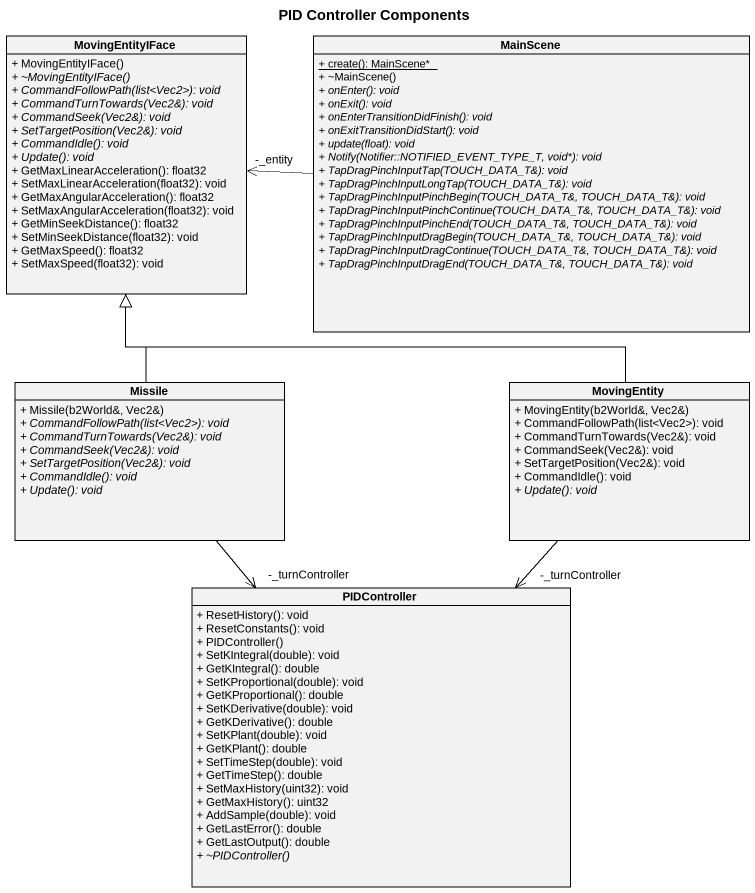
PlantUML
@startuml
title PID Controller Components
hide circle
hide empty members
skinparam classAttributeIconSize 0
class MovingEntityIFace {
  + MovingEntityIFace()
  {abstract} + ~MovingEntityIFace()
  {abstract} + CommandFollowPath(list<Vec2>): void
  {abstract} + CommandTurnTowards(Vec2&): void
  {abstract} + CommandSeek(Vec2&): void
  {abstract} + SetTargetPosition(Vec2&): void
  {abstract} + CommandIdle(): void
  {abstract} + Update(): void
  + GetMaxLinearAcceleration(): float32
  + SetMaxLinearAcceleration(float32): void
  + GetMaxAngularAcceleration(): float32
  + SetMaxAngularAcceleration(float32): void
  + GetMinSeekDistance(): float32
  + SetMinSeekDistance(float32): void
  + GetMaxSpeed(): float32
  + SetMaxSpeed(float32): void
}
class MainScene {
  {static} + create(): MainScene*
  + ~MainScene()
  {abstract} + onEnter(): void
  {abstract} + onExit(): void
  {abstract} + onEnterTransitionDidFinish(): void
  {abstract} + onExitTransitionDidStart(): void
  {abstract} + update(float): void
  {abstract} + Notify(Notifier::NOTIFIED_EVENT_TYPE_T, void*): void
  {abstract} + TapDragPinchInputTap(TOUCH_DATA_T&): void
  {abstract} + TapDragPinchInputLongTap(TOUCH_DATA_T&): void
  {abstract} + TapDragPinchInputPinchBegin(TOUCH_DATA_T&, TOUCH_DATA_T&): void
  {abstract} + TapDragPinchInputPinchContinue(TOUCH_DATA_T&, TOUCH_DATA_T&): void
  {abstract} + TapDragPinchInputPinchEnd(TOUCH_DATA_T&, TOUCH_DATA_T&): void
  {abstract} + TapDragPinchInputDragBegin(TOUCH_DATA_T&, TOUCH_DATA_T&): void
  {abstract} + TapDragPinchInputDragContinue(TOUCH_DATA_T&, TOUCH_DATA_T&): void
  {abstract} + TapDragPinchInputDragEnd(TOUCH_DATA_T&, TOUCH_DATA_T&): void
}
class Missile {
  + Missile(b2World&, Vec2&)
  {abstract} + CommandFollowPath(list<Vec2>): void
  {abstract} + CommandTurnTowards(Vec2&): void
  {abstract} + CommandSeek(Vec2&): void
  {abstract} + SetTargetPosition(Vec2&): void
  {abstract} + CommandIdle(): void
  {abstract} + Update(): void
}
class MovingEntity {
  + MovingEntity(b2World&, Vec2&)
  + CommandFollowPath(list<Vec2>): void
  + CommandTurnTowards(Vec2&): void
  + CommandSeek(Vec2&): void
  + SetTargetPosition(Vec2&): void
  + CommandIdle(): void
  {abstract} + Update(): void
}
class PIDController {
  + ResetHistory(): void
  + ResetConstants(): void
  + PIDController()
  + SetKIntegral(double): void
  + GetKIntegral(): double
  + SetKProportional(double): void
  + GetKProportional(): double
  + SetKDerivative(double): void
  + GetKDerivative(): double
  + SetKPlant(double): void
  + GetKPlant(): double
  + SetTimeStep(double): void
  + GetTimeStep(): double
  + SetMaxHistory(uint32): void
  + GetMaxHistory(): uint32
  + AddSample(double): void
  + GetLastError(): double
  + GetLastOutput(): double
  {abstract} + ~PIDController()
}
MainScene -left-> "-_entity" MovingEntityIFace
Missile -up-|> MovingEntityIFace
Missile --> "-_turnController" PIDController
MovingEntity -left-|> MovingEntityIFace
MovingEntity --> "-_turnController" PIDController
@enduml
